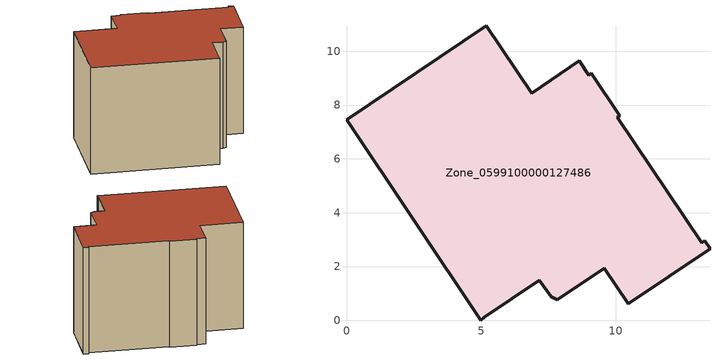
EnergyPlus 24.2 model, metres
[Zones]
Zone_0599100000127486
 floor ground (C_G): 13.51,2.65 10.48,0.61 9.58,1.93 7.84,0.76 7.6,0.88 7.17,1.49 5.12,0.11 4.99,0 0,7.45 5.19,10.95 6.88,8.45 8.64,9.64 9,9.12 9.1,9.18 10.16,7.61 10.06,7.54 13.2,2.88 13.3,2.96 z0
 wall outside (C_F): 5.19,10.95 0,7.45 4.99,0 5.12,0.11 7.17,1.49 7.6,0.88 7.84,0.76 9.58,1.93 10.48,0.61 13.51,2.65 13.3,2.96 13.2,2.88 10.06,7.54 10.16,7.61 9.1,9.18 9,9.12 8.64,9.64 6.88,8.45 5.19,10.95 z0:7.91
 roof outside (C_R): 13.51,2.65 13.3,2.96 13.2,2.88 10.06,7.54 10.16,7.61 9.1,9.18 9,9.12 8.64,9.64 6.88,8.45 5.19,10.95 0,7.45 4.99,0 5.12,0.11 7.17,1.49 7.6,0.88 7.84,0.76 9.58,1.93 10.48,0.61 z7.91
[BUILDING]
Pand.0599100000127486: North Axis=0; Terrain=City; Loads Convergence Tolerance Value=0.04; Temperature Convergence Tolerance Value=0.4; Solar Distribution=FullExterior; Maximum Number of Warmup Days=25; Minimum Number of Warmup Days=1
[Site:Location]
Rotterdam.The.Hague.AP_ZH_NLD Design_Conditions: Latitude=51.96; Longitude=4.45; Time Zone=1; Elevation=-4.5
[SITE:GROUNDTEMPERATURE:BUILDINGSURFACE]
18, 18, 18, 18, 18, 18, 18, 18, 18, 18, 18, 18
[MATERIAL] Thermal Absorptance=0.9; Solar Absorptance=0.7; Visible Absorptance=0.7
Name | Roughness | Thickness | Conductivity | Density | Specific Heat
G.TC.1965-1974 | MediumSmooth | 0.15 | 0.882353 | 540 | 1210
F.TC.1965-1974 | Rough | 0.3 | 0.697674 | 1920 | 840
R.TC.1965-1974 | MediumRough | 0.2 | 0.232558 | 1500 | 1000
[CONSTRUCTION]
C_G: G.TC.1965-1974
C_F: F.TC.1965-1974
C_R: R.TC.1965-1974
[ZONE]
Zone_0599100000127486: Type=1; Multiplier=1; Ceiling Height=Autocalculate; Volume=Autocalculate; Floor Area=autocalculate; Part of Total Floor Area=Yes
[ZONEINFILTRATION:DESIGNFLOWRATE]
Infil_Zone_0599100000127486: Zone or ZoneList or Space or SpaceList=Zone_0599100000127486; Schedule=AlwaysOn; Design Flow Rate Calculation Method=Flow/Area; Flow Rate per Floor Area=0.003; Constant Term Coefficient=1; Temperature Term Coefficient=0; Velocity Term Coefficient=0; Velocity Squared Term Coefficient=0
[HVACTEMPLATE:ZONE:IDEALLOADSAIRSYSTEM]
Zone_0599100000127486: Maximum Heating Supply Air Temperature=50; Minimum Cooling Supply Air Temperature=13; Maximum Heating Supply Air Humidity Ratio=0.0156; Minimum Cooling Supply Air Humidity Ratio=0.0077; Heating Limit=NoLimit; Cooling Limit=NoLimit; Dehumidification Control Type=ConstantSensibleHeatRatio; Cooling Sensible Heat Ratio=0.7; Dehumidification Setpoint=60; Humidification Control Type=None; Humidification Setpoint=30; Outdoor Air Method=None; Outdoor Air Flow Rate per Person=0.00944; Outdoor Air Flow Rate per Zone Floor Area=0; Outdoor Air Flow Rate per Zone=0; Demand Controlled Ventilation Type=None; Outdoor Air Economizer Type=NoEconomizer; Heat Recovery Type=None; Sensible Heat Recovery Effectiveness=0.7; Latent Heat Recovery Effectiveness=0.65
[ZONECONTROL:THERMOSTAT]
ThermostatControl_Zone_0599100000127486: Zone or ZoneList=Zone_0599100000127486; Control Type Schedule=DualSetpointControlType; Control 1=Thermostat_Zone_0599100000127486; Temperature Difference Between Cutout And Setpoint=0
[THERMOSTATSETPOINT:DUALSETPOINT]
Thermostat_Zone_0599100000127486: Heating Setpoint Temperature Schedule=HeatingSetpoint_Zone_0599100000127486; Cooling Setpoint Temperature Schedule=CoolingSetpoint_Zone_0599100000127486
[SCHEDULE:COMPACT]
HeatingSetpoint_Zone_0599100000127486: Through: 12/31, For: AllDays, Until: 24:00, 21
CoolingSetpoint_Zone_0599100000127486: Through: 12/31, For: AllDays, Until: 24:00, 24
DualSetpointControlType: Through: 12/31, For: AllDays, Until: 24:00, 4
AlwaysOn: Through: 12/31, For: AllDays, Until: 24:00, 1
